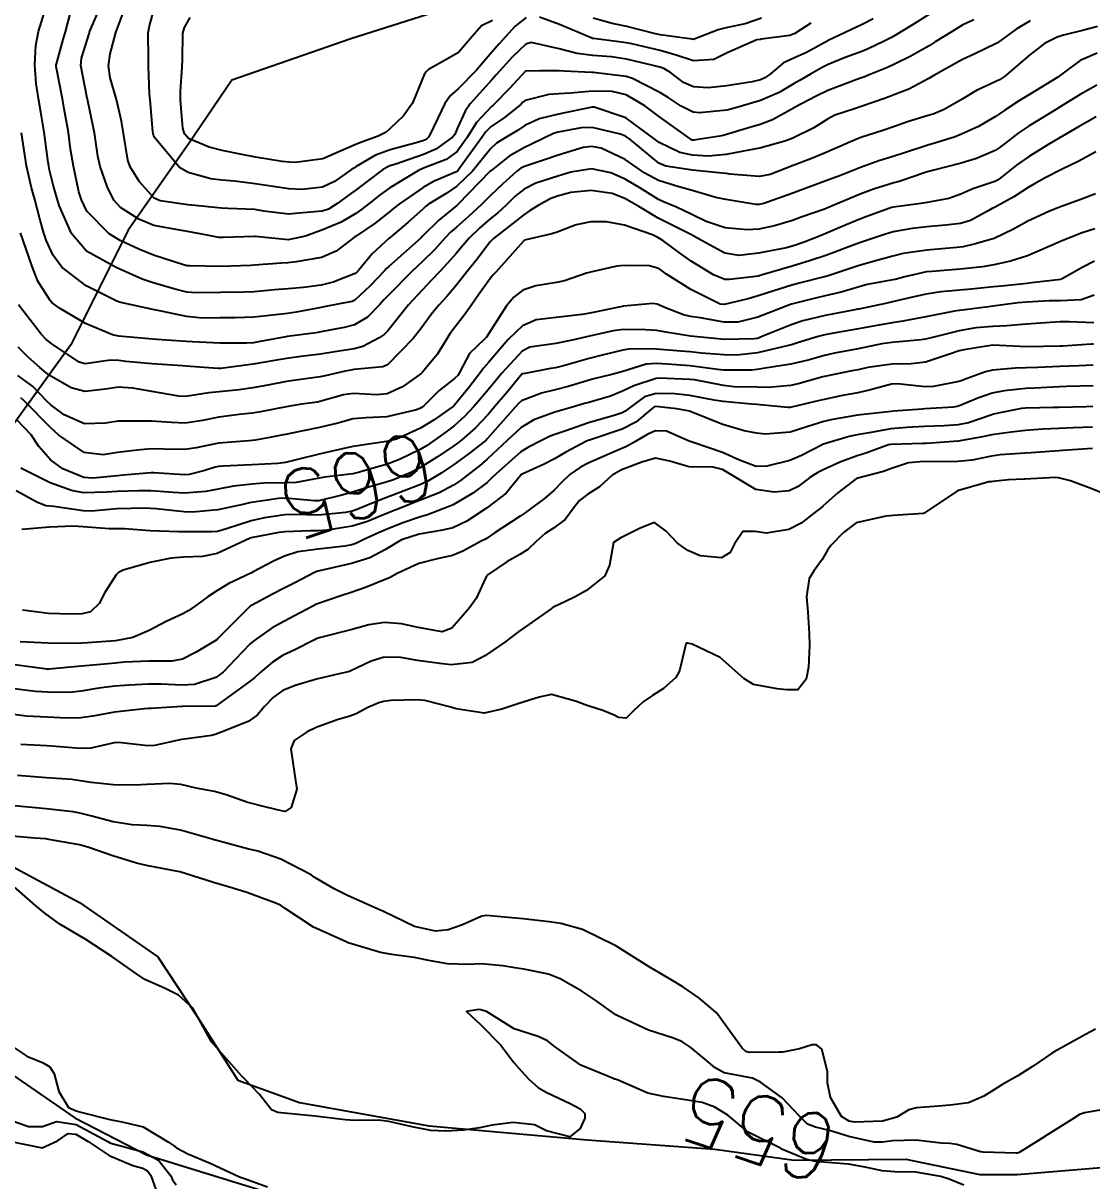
# Model space of a CAD drawing. Header units: metres. Extents: x 292545 to 299085, y 7450245 to 7463078.
# Drawn here: x 296296.6 to 296360.2, y 7461694 to 7461762.8 of the extents above; entities that cross this region are included whole.
import ezdxf
from ezdxf.enums import TextEntityAlignment as Align

# ---------------------------------------------------------------- set-up
doc = ezdxf.new("R2010")
doc.units = ezdxf.units.M
for name, color, linetype in [('Cotas', 45, 'Continuous'), ('Curvas de Nivel 1m', 11, 'Continuous'), ('Curvas de Nivel 5m', 15, 'Continuous'), ('Hidrografia', 140, 'Continuous'), ('Vias Primárias', 230, 'Continuous')]:
    doc.layers.add(name, color=color, linetype=linetype)
doc.styles.add('Style-STANDARD', font='STANDARD.shx')

msp = doc.modelspace()

# ---------------------------------------------------------------- linework, layer by layer
at = {"layer": 'Curvas de Nivel 1m', "flags": 128}
for points, elevation in [([(296350.528, 7461763.378), (296349.516, 7461762.732), (296348.509, 7461762.128), (296348.261, 7461761.988), (296347.788, 7461761.747), (296346.922, 7461761.332), (296346.497, 7461761.157), (296345.518, 7461760.799), (296344.489, 7461760.374), (296344.1, 7461760.181), (296343.439, 7461759.8), (296342.834, 7461759.452), (296342.477, 7461759.235), (296341.573, 7461758.718), (296340.467, 7461758.233), (296339.191, 7461757.849), (296338.626, 7461757.692), (296338.46, 7461757.661), (296336.834, 7461757.499), (296336.458, 7461757.547), (296335.758, 7461757.891), (296334.969, 7461758.403), (296334.471, 7461758.707), (296332.858, 7461759.548), (296332.48, 7461759.664), (296330.537, 7461759.895), (296330.482, 7461759.895), (296330.425, 7461759.894), (296328.791, 7461759.975), (296328.493, 7461759.99), (296327.316, 7461759.992), (296326.499, 7461759.983), (296326.483, 7461759.981), (296325.529, 7461758.953), (296324.628, 7461758.018), (296324.54, 7461757.941), (296324.461, 7461757.882), (296323.56, 7461756.92), (296323.016, 7461756.041), (296322.424, 7461755.206), (296321.758, 7461754.718), (296320.414, 7461754.204), (296320.109, 7461754.075), (296318.402, 7461753.027), (296317.861, 7461752.643), (296317.176, 7461752.112), (296316.736, 7461751.768), (296316.384, 7461751.514), (296315.518, 7461750.986), (296314.369, 7461750.516), (296314.085, 7461750.427), (296313.4, 7461750.154), (296312.361, 7461749.939), (296310.416, 7461750.136), (296310.362, 7461750.139), (296308.494, 7461750.076), (296308.362, 7461750.072), (296308.234, 7461750.084), (296307.537, 7461750.222), (296306.366, 7461750.443), (296306.135, 7461750.474), (296304.371, 7461750.799), (296303.474, 7461751.176), (296302.387, 7461751.866), (296301.981, 7461752.294), (296301.588, 7461753.111), (296301.172, 7461754.302), (296301.036, 7461754.918), (296300.834, 7461756.304), (296300.46, 7461758.123), (296300.417, 7461758.31), (296300.408, 7461758.366), (296300.022, 7461760.315), (296300.053, 7461760.751), (296300.511, 7461762.198), (296300.537, 7461762.285), (296300.547, 7461762.309), (296300.561, 7461762.357), (296301.396, 7461764.297)], 677), ([(296326.521, 7461763.174), (296325.862, 7461762.657), (296325.287, 7461762.012), (296324.916, 7461761.599), (296324.494, 7461761.126), (296323.56, 7461760.034), (296322.472, 7461758.932), (296322.005, 7461758.517), (296321.688, 7461758.058), (296321.287, 7461757.225), (296320.732, 7461756.067), (296320.579, 7461755.921), (296320.431, 7461755.854), (296320.108, 7461755.753), (296318.425, 7461755.296), (296317.557, 7461754.974), (296316.415, 7461754.304), (296316.303, 7461754.232), (296316.135, 7461754.123), (296315.12, 7461753.419), (296314.402, 7461753.071), (296313.178, 7461752.935), (296312.401, 7461752.987), (296311.471, 7461753.111), (296310.404, 7461753.281), (296309.171, 7461753.437), (296308.406, 7461753.497), (296307.763, 7461753.576), (296306.41, 7461753.946), (296305.895, 7461754.245), (296304.43, 7461756.011), (296304.349, 7461756.178), (296304.327, 7461756.261), (296304.313, 7461756.383), (296304.139, 7461758.263), (296304.099, 7461758.631), (296304.052, 7461760.264), (296304.056, 7461760.698), (296304.034, 7461762.265), (296304.108, 7461762.673), (296304.532, 7461764.174)], 679), ([(296353.169, 7461763.038), (296352.519, 7461762.735), (296351.868, 7461762.344), (296350.863, 7461761.715), (296350.501, 7461761.487), (296349.381, 7461760.845), (296348.49, 7461760.405), (296348.027, 7461760.205), (296346.937, 7461759.755), (296346.617, 7461759.623), (296346.481, 7461759.575), (296346.199, 7461759.484), (296344.473, 7461758.833), (296343.775, 7461758.492), (296342.491, 7461757.81), (296342.475, 7461757.798), (296341.186, 7461757.089), (296340.448, 7461756.808), (296339.704, 7461756.588), (296338.438, 7461756.201), (296338.161, 7461756.138), (296336.512, 7461755.879), (296336.442, 7461755.871), (296336.408, 7461755.88), (296334.453, 7461757.258), (296333.586, 7461757.919), (296332.469, 7461758.569), (296331.634, 7461758.776), (296330.471, 7461758.791), (296329.164, 7461758.663), (296328.469, 7461758.624), (296327.874, 7461758.581), (296326.465, 7461758.224), (296326.335, 7461758.131), (296326.202, 7461758.003), (296325.243, 7461757.22), (296324.443, 7461756.678), (296324.108, 7461756.355), (296323.879, 7461756.028), (296322.584, 7461754.217), (296322.457, 7461754.049), (296322.413, 7461754.015), (296321.046, 7461753.424), (296320.403, 7461753.066), (296318.983, 7461752.091), (296318.65, 7461751.835), (296318.386, 7461751.607), (296317.542, 7461750.942), (296316.363, 7461750.135), (296316.338, 7461750.12), (296315.21, 7461749.276), (296314.351, 7461748.899), (296312.828, 7461748.643), (296312.347, 7461748.584), (296311.971, 7461748.549), (296310.345, 7461748.436), (296310.118, 7461748.42), (296308.344, 7461748.358), (296306.496, 7461748.389), (296306.345, 7461748.405), (296306.131, 7461748.456), (296304.351, 7461749.037), (296303.472, 7461749.392), (296302.359, 7461749.906), (296301.7, 7461750.297), (296300.383, 7461751.644), (296300.057, 7461752.313), (296299.911, 7461752.802), (296299.576, 7461754.318), (296299.412, 7461755.336), (296299.278, 7461756.322), (296299.039, 7461757.739), (296298.926, 7461758.325), (296298.557, 7461760.254), (296298.556, 7461760.329), (296298.973, 7461761.858), (296299.101, 7461762.324), (296299.405, 7461763.44)], 676), ([(296347.178, 7461763.099), (296346.518, 7461762.752), (296345.848, 7461762.435), (296344.503, 7461761.805), (296344.477, 7461761.79), (296343.209, 7461761.089), (296342.493, 7461760.774), (296341.831, 7461760.475), (296341.058, 7461759.824), (296340.732, 7461759.576), (296340.479, 7461759.467), (296339.978, 7461759.337), (296338.475, 7461759.106), (296337.351, 7461758.994), (296336.475, 7461759.048), (296335.895, 7461759.307), (296335.122, 7461759.9), (296334.725, 7461760.146), (296334.486, 7461760.226), (296334.082, 7461760.319), (296332.491, 7461760.695), (296331.602, 7461760.829), (296330.492, 7461760.906), (296329.562, 7461761.033), (296328.496, 7461761.309), (296326.815, 7461761.681), (296326.499, 7461761.584), (296325.697, 7461760.802), (296324.976, 7461760.015), (296324.736, 7461759.762), (296324.477, 7461759.472), (296323.201, 7461758.039), (296322.901, 7461757.599), (296322.441, 7461756.599), (296322.27, 7461756.217), (296322.132, 7461756.053), (296321.145, 7461755.343), (296320.422, 7461755.02), (296318.77, 7461754.448), (296318.415, 7461754.341), (296318.243, 7461754.273), (296317.975, 7461754.104), (296317.09, 7461753.429), (296316.401, 7461752.923), (296315.934, 7461752.588), (296315.314, 7461752.131), (296314.761, 7461751.762), (296314.386, 7461751.649), (296313.022, 7461751.522), (296312.383, 7461751.478), (296310.916, 7461751.654), (296310.386, 7461751.739), (296308.779, 7461751.814), (296308.387, 7461751.83), (296306.629, 7461751.997), (296306.39, 7461752.028), (296304.748, 7461752.256), (296304.394, 7461752.413), (296303.522, 7461753.391), (296302.955, 7461754.282), (296302.819, 7461754.686), (296302.567, 7461756.279), (296302.444, 7461757.004), (296302.144, 7461758.285), (296301.769, 7461759.583), (296301.669, 7461760.292), (296301.77, 7461761.015), (296302.113, 7461762.286), (296302.524, 7461763.382)], 678), ([(296343.475, 7461762.844), (296342.509, 7461762.22), (296342.216, 7461762.104), (296340.504, 7461761.873), (296340.465, 7461761.869), (296340.257, 7461761.834), (296338.495, 7461761.07), (296337.695, 7461760.664), (296336.49, 7461760.601), (296335.516, 7461760.918), (296334.496, 7461761.215), (296332.819, 7461761.608), (296332.5, 7461761.673), (296330.535, 7461761.917), (296330.503, 7461761.92), (296330.476, 7461761.924), (296330.402, 7461761.952), (296328.515, 7461762.756), (296327.315, 7461763.198)], 679), ([(296360.519, 7461762.644), (296359.712, 7461762.411), (296358.51, 7461762.111), (296358.13, 7461762.002), (296357.376, 7461761.631), (296356.496, 7461760.943), (296354.996, 7461759.665), (296354.693, 7461759.456), (296354.48, 7461759.354), (296353.327, 7461758.829), (296352.469, 7461758.321), (296351.41, 7461757.706), (296350.746, 7461757.428), (296350.457, 7461757.336), (296349.214, 7461756.97), (296348.447, 7461756.694), (296347.749, 7461756.441), (296346.437, 7461756.034), (296346.238, 7461755.961), (296345.833, 7461755.769), (296344.427, 7461755.152), (296343.459, 7461754.763), (296342.418, 7461754.362), (296341.043, 7461753.831), (296340.411, 7461753.713), (296338.646, 7461753.858), (296338.437, 7461753.884), (296338.413, 7461753.883), (296338.392, 7461753.881), (296336.415, 7461754.09), (296334.832, 7461754.319), (296334.419, 7461754.5), (296332.701, 7461755.927), (296332.436, 7461756.116), (296332.134, 7461756.236), (296330.443, 7461756.621), (296329.796, 7461756.606), (296328.438, 7461756.342), (296328.159, 7461756.261), (296327.58, 7461755.989), (296326.808, 7461755.618), (296326.427, 7461755.446), (296325.51, 7461754.921), (296324.413, 7461754.054), (296324.379, 7461754.021), (296323.731, 7461753.355), (296322.457, 7461752.049), (296322.427, 7461752.015), (296322.392, 7461751.991), (296321.321, 7461751.118), (296320.364, 7461750.154), (296320.321, 7461750.113), (296320.275, 7461750.071), (296318.346, 7461748.359), (296318.214, 7461748.231), (296318.094, 7461748.102), (296317.24, 7461747.205), (296316.325, 7461746.36), (296316.167, 7461746.279), (296315.407, 7461746.129), (296314.503, 7461745.955), (296314.32, 7461745.922), (296312.843, 7461745.634), (296312.314, 7461745.561), (296311.078, 7461745.416), (296310.31, 7461745.338), (296309.207, 7461745.303), (296308.309, 7461745.296), (296307.255, 7461745.284), (296306.31, 7461745.377), (296304.897, 7461745.671), (296304.316, 7461745.795), (296302.395, 7461746.216), (296302.322, 7461746.235), (296302.164, 7461746.292), (296300.332, 7461747.2), (296298.893, 7461748.324), (296298.35, 7461749.06), (296297.951, 7461749.929), (296297.814, 7461750.338), (296297.6, 7461751.116), (296297.277, 7461752.347), (296297.091, 7461753.04), (296296.794, 7461754.354), (296296.489, 7461756.312)], 674), ([(296360.497, 7461761.047), (296359.488, 7461760.615), (296358.485, 7461759.863), (296358.16, 7461759.625), (296356.472, 7461758.594), (296355.883, 7461758.241), (296355.016, 7461757.664), (296354.692, 7461757.435), (296354.457, 7461757.275), (296353.441, 7461756.687), (296352.441, 7461756.221), (296352.059, 7461756.075), (296350.898, 7461755.713), (296350.431, 7461755.566), (296349.043, 7461755.118), (296348.425, 7461754.93), (296347.521, 7461754.65), (296346.418, 7461754.246), (296345.226, 7461753.778), (296344.408, 7461753.47), (296343.192, 7461753.011), (296342.397, 7461752.719), (296340.665, 7461752.113), (296340.386, 7461752.043), (296340.185, 7461752.043), (296338.398, 7461752.333), (296337.809, 7461752.456), (296336.403, 7461752.873), (296335.616, 7461753.102), (296334.409, 7461753.47), (296333.592, 7461753.918), (296332.421, 7461754.715), (296330.982, 7461755.39), (296330.428, 7461755.497), (296329.907, 7461755.437), (296328.423, 7461754.983), (296327.681, 7461754.726), (296326.416, 7461754.315), (296326.206, 7461754.211), (296325.943, 7461754.005), (296325.138, 7461753.28), (296324.398, 7461752.574), (296323.843, 7461752.028), (296323.092, 7461751.333), (296322.373, 7461750.7), (296322.025, 7461750.397), (296321.7, 7461750.057), (296321.069, 7461749.35), (296320.349, 7461748.652), (296319.745, 7461748.079), (296318.328, 7461746.642), (296318.059, 7461746.37), (296317.817, 7461746.105), (296317.074, 7461745.35), (296316.305, 7461744.895), (296315.703, 7461744.725), (296314.298, 7461744.46), (296314.026, 7461744.415), (296312.293, 7461744.183), (296312.228, 7461744.171), (296310.601, 7461743.875), (296310.289, 7461743.823), (296309.879, 7461743.786), (296308.289, 7461743.791), (296306.65, 7461743.876), (296306.29, 7461743.902), (296304.541, 7461744.007), (296304.291, 7461744.028), (296304.071, 7461744.043), (296302.292, 7461744.215), (296301.899, 7461744.294), (296300.303, 7461744.959), (296298.756, 7461745.886), (296298.321, 7461746.201), (296298.197, 7461746.332), (296297.469, 7461747.478), (296297.119, 7461748.348), (296296.925, 7461748.928), (296296.439, 7461750.359)], 673), ([(296360.476, 7461759.147), (296359.492, 7461758.585), (296358.458, 7461757.954), (296357.922, 7461757.628), (296356.449, 7461756.725), (296355.812, 7461756.287), (296354.999, 7461755.664), (296354.682, 7461755.416), (296354.429, 7461755.256), (296353.328, 7461754.777), (296352.421, 7461754.5), (296350.792, 7461754.089), (296350.416, 7461753.986), (296350.213, 7461753.924), (296349.652, 7461753.728), (296348.723, 7461753.422), (296348.407, 7461753.327), (296347.199, 7461752.954), (296346.396, 7461752.652), (296344.415, 7461751.821), (296344.383, 7461751.806), (296344.342, 7461751.79), (296342.9, 7461751.282), (296342.376, 7461751.103), (296341.313, 7461750.767), (296340.37, 7461750.58), (296339.674, 7461750.547), (296338.375, 7461750.65), (296337.227, 7461751.025), (296336.386, 7461751.447), (296335.466, 7461751.894), (296334.697, 7461752.207), (296334.397, 7461752.351), (296333.295, 7461753.03), (296332.409, 7461753.558), (296331.571, 7461753.938), (296330.415, 7461754.17), (296329.183, 7461753.968), (296328.41, 7461753.727), (296327.091, 7461753.308), (296326.403, 7461752.961), (296325.871, 7461752.533), (296325.326, 7461752.011), (296324.842, 7461751.559), (296324.38, 7461751.183), (296323.759, 7461750.649), (296323.141, 7461750.042), (296322.781, 7461749.624), (296322.354, 7461749.121), (296321.844, 7461748.558), (296321.377, 7461748.06), (296320.879, 7461747.521), (296320.326, 7461746.949), (296319.527, 7461746.082), (296318.299, 7461744.536), (296318.082, 7461744.316), (296317.785, 7461744.105), (296316.809, 7461743.593), (296316.286, 7461743.461), (296315.13, 7461743.286), (296314.283, 7461743.147), (296313.121, 7461742.997), (296312.28, 7461742.89), (296311.667, 7461742.788), (296310.277, 7461742.553), (296308.352, 7461742.297), (296308.274, 7461742.294), (296308.197, 7461742.297), (296306.275, 7461742.429), (296306.074, 7461742.443), (296304.276, 7461742.572), (296302.705, 7461742.712), (296302.278, 7461742.769), (296301.786, 7461742.787), (296300.276, 7461742.574), (296299.932, 7461742.658), (296298.287, 7461743.746), (296297.963, 7461744.008), (296297.653, 7461744.34), (296296.319, 7461746.079)], 672), ([(296360.45, 7461757.265), (296359.394, 7461756.66), (296358.438, 7461756.104), (296357.626, 7461755.632), (296356.425, 7461754.888), (296355.7, 7461754.378), (296354.81, 7461753.666), (296354.584, 7461753.495), (296354.409, 7461753.416), (296353.112, 7461752.974), (296352.397, 7461752.652), (296351.688, 7461752.406), (296350.39, 7461752.164), (296350.011, 7461752.102), (296348.385, 7461751.887), (296348.266, 7461751.859), (296347.94, 7461751.744), (296346.793, 7461751.341), (296346.377, 7461751.182), (296345.327, 7461750.73), (296344.368, 7461750.324), (296343.99, 7461750.17), (296343.067, 7461749.803), (296342.549, 7461749.62), (296342.36, 7461749.564), (296342.016, 7461749.472), (296340.356, 7461749.147), (296339.187, 7461749.02), (296338.356, 7461749.148), (296336.993, 7461749.874), (296336.368, 7461750.24), (296335.694, 7461750.57), (296334.383, 7461751.233), (296333.229, 7461751.922), (296332.398, 7461752.402), (296331.633, 7461752.705), (296330.402, 7461752.877), (296329.19, 7461752.758), (296328.399, 7461752.549), (296327.984, 7461752.397), (296327.229, 7461751.992), (296326.721, 7461751.664), (296326.384, 7461751.437), (296325.579, 7461750.804), (296324.575, 7461750.027), (296324.361, 7461749.812), (296323.601, 7461748.787), (296323.002, 7461748.043), (296322.709, 7461747.674), (296322.33, 7461747.202), (296321.795, 7461746.581), (296321.324, 7461746.06), (296320.872, 7461745.499), (296320.299, 7461744.701), (296319.793, 7461744.078), (296318.277, 7461742.514), (296317.996, 7461742.382), (296316.274, 7461742.229), (296316.18, 7461742.215), (296315.744, 7461742.125), (296314.554, 7461741.852), (296314.268, 7461741.795), (296312.826, 7461741.601), (296312.263, 7461741.51), (296311.146, 7461741.295), (296310.257, 7461741.132), (296309.442, 7461741.016), (296308.253, 7461740.896), (296307.641, 7461740.837), (296306.249, 7461740.628), (296305.861, 7461740.632), (296304.253, 7461740.925), (296303.111, 7461741.126), (296302.262, 7461741.172), (296301.491, 7461741.067), (296300.259, 7461740.923), (296299.445, 7461741.134), (296298.268, 7461741.802), (296297.964, 7461742.028), (296297.587, 7461742.34), (296296.889, 7461742.961), (296296.285, 7461743.556)], 671), ([(296360.399, 7461752.672), (296359.627, 7461752.375), (296358.387, 7461751.925), (296358.169, 7461751.84), (296357.634, 7461751.631), (296356.377, 7461751.047), (296355.477, 7461750.554), (296354.367, 7461750.03), (296354.101, 7461749.937), (296353.18, 7461749.682), (296352.522, 7461749.527), (296352.361, 7461749.505), (296352.156, 7461749.488), (296350.359, 7461749.328), (296348.966, 7461749.125), (296348.355, 7461748.971), (296347.394, 7461748.708), (296346.35, 7461748.419), (296344.446, 7461747.788), (296344.368, 7461747.764), (296344.342, 7461747.754), (296342.777, 7461747.365), (296342.334, 7461747.248), (296341.256, 7461746.899), (296340.324, 7461746.602), (296339.732, 7461746.436), (296338.316, 7461746.091), (296338.06, 7461746.119), (296336.329, 7461746.984), (296334.88, 7461747.902), (296334.568, 7461748.129), (296334.346, 7461748.266), (296333.864, 7461748.399), (296332.348, 7461748.414), (296331.912, 7461748.369), (296330.344, 7461748.028), (296330.113, 7461747.953), (296328.807, 7461747.501), (296328.334, 7461747.399), (296327.108, 7461747.215), (296326.327, 7461746.948), (296325.79, 7461746.539), (296325.354, 7461746.014), (296324.296, 7461744.361), (296324.168, 7461744.157), (296324.042, 7461744.033), (296323.153, 7461743.173), (296322.558, 7461742.047), (296322.45, 7461741.868), (296322.268, 7461741.693), (296321.34, 7461740.976), (296320.432, 7461740.068), (296320.329, 7461739.982), (296320.241, 7461739.927), (296319.997, 7461739.83), (296318.236, 7461739.41), (296316.987, 7461739.361), (296316.235, 7461739.293), (296315.319, 7461739.042), (296314.229, 7461738.772), (296312.472, 7461738.413), (296312.225, 7461738.363), (296312.06, 7461738.336), (296311.272, 7461738.18), (296310.392, 7461738.018), (296310.221, 7461738.001), (296310.021, 7461737.993), (296308.219, 7461737.845), (296306.877, 7461737.572), (296306.215, 7461737.462), (296304.984, 7461737.483), (296304.215, 7461737.502), (296303.373, 7461737.431), (296302.213, 7461737.285), (296301.351, 7461737.159), (296300.213, 7461737.297), (296298.707, 7461738.325), (296298.229, 7461738.767), (296296.653, 7461740.354), (296296.448, 7461740.551)], 669), ([(296360.373, 7461750.602), (296359.616, 7461750.362), (296358.365, 7461749.87), (296357.83, 7461749.628), (296356.356, 7461748.998), (296355.345, 7461748.668), (296354.351, 7461748.453), (296353.686, 7461748.34), (296352.348, 7461748.189), (296350.695, 7461748.064), (296350.346, 7461748.032), (296350.082, 7461747.987), (296349.062, 7461747.733), (296348.487, 7461747.592), (296348.34, 7461747.559), (296346.815, 7461747.276), (296346.334, 7461747.149), (296345.273, 7461746.831), (296344.325, 7461746.607), (296343.659, 7461746.461), (296342.317, 7461746.114), (296342.089, 7461746.041), (296341.538, 7461745.822), (296340.308, 7461745.346), (296339.115, 7461745.042), (296338.305, 7461745.043), (296336.887, 7461745.295), (296336.308, 7461745.389), (296335.897, 7461745.475), (296334.82, 7461745.902), (296334.316, 7461746.122), (296334.071, 7461746.158), (296332.314, 7461745.998), (296332.258, 7461745.986), (296332.045, 7461745.933), (296330.612, 7461745.645), (296330.309, 7461745.58), (296329.848, 7461745.496), (296328.306, 7461745.322), (296327.119, 7461745.178), (296326.301, 7461744.835), (296325.45, 7461744.013), (296324.279, 7461742.651), (296323.994, 7461742.314), (296323.783, 7461742.035), (296323.132, 7461741.169), (296322.243, 7461740.088), (296322.225, 7461740.068), (296322.201, 7461740.05), (296321.053, 7461739.243), (296320.23, 7461738.733), (296318.803, 7461738.091), (296318.221, 7461737.938), (296316.623, 7461737.711), (296316.218, 7461737.638), (296314.989, 7461737.359), (296314.213, 7461737.194), (296312.918, 7461736.867), (296312.208, 7461736.694), (296311.752, 7461736.63), (296310.206, 7461736.548), (296308.469, 7461736.479), (296308.205, 7461736.457), (296308.012, 7461736.415), (296307.403, 7461736.228), (296306.46, 7461735.977), (296306.199, 7461735.961), (296304.374, 7461736.085), (296304.2, 7461736.084), (296302.542, 7461735.941), (296302.197, 7461735.908), (296300.741, 7461735.759), (296300.195, 7461735.804), (296298.947, 7461736.323), (296298.208, 7461736.848), (296297.522, 7461737.647), (296297.067, 7461738.347), (296296.236, 7461739.205)], 668), ([(296360.354, 7461748.675), (296359.65, 7461748.307), (296358.422, 7461747.619), (296358.364, 7461747.599), (296358.342, 7461747.591), (296356.606, 7461747.379), (296356.338, 7461747.353), (296354.808, 7461747.193), (296354.335, 7461747.143), (296353.002, 7461747.014), (296352.332, 7461746.949), (296351.197, 7461746.84), (296350.328, 7461746.705), (296349.525, 7461746.528), (296348.321, 7461746.248), (296347.904, 7461746.16), (296346.314, 7461745.824), (296346.261, 7461745.813), (296345.993, 7461745.765), (296344.309, 7461745.446), (296342.99, 7461745.119), (296342.304, 7461744.89), (296340.708, 7461744.245), (296340.295, 7461744.082), (296340.094, 7461744.043), (296338.294, 7461744.017), (296338.128, 7461744.028), (296336.296, 7461744.218), (296334.841, 7461744.445), (296334.299, 7461744.54), (296333.62, 7461744.597), (296332.3, 7461744.602), (296331.704, 7461744.531), (296330.296, 7461744.211), (296329.27, 7461743.965), (296328.291, 7461743.772), (296326.733, 7461743.551), (296326.286, 7461743.318), (296325.082, 7461742.018), (296324.715, 7461741.575), (296324.258, 7461741.024), (296323.804, 7461740.48), (296323.436, 7461740.038), (296322.858, 7461739.423), (296322.231, 7461738.885), (296321.756, 7461738.526), (296321.119, 7461738.061), (296320.593, 7461737.692), (296320.217, 7461737.469), (296318.994, 7461736.872), (296318.208, 7461736.58), (296317.833, 7461736.478), (296316.6, 7461736.116), (296316.284, 7461736.036), (296316.201, 7461736.018), (296314.519, 7461735.816), (296314.197, 7461735.757), (296312.844, 7461735.513), (296312.193, 7461735.49), (296310.906, 7461735.469), (296310.191, 7461735.414), (296309.1, 7461735.296), (296308.186, 7461735.106), (296307.451, 7461734.96), (296306.182, 7461734.878), (296305.518, 7461734.911), (296304.184, 7461735.007), (296303.445, 7461735.01), (296302.183, 7461734.975), (296301.551, 7461734.927), (296300.182, 7461734.898), (296299.468, 7461735.033), (296298.19, 7461735.492), (296296.453, 7461736.356)], 667), ([(296360.329, 7461746.643), (296359.553, 7461746.379), (296358.323, 7461746.321), (296357.646, 7461746.307), (296356.322, 7461746.24), (296355.782, 7461746.194), (296354.318, 7461745.999), (296354.029, 7461745.961), (296352.314, 7461745.742), (296352.27, 7461745.734), (296352.022, 7461745.694), (296350.309, 7461745.365), (296348.943, 7461745.097), (296348.305, 7461744.997), (296347.401, 7461744.851), (296346.302, 7461744.651), (296344.934, 7461744.416), (296344.298, 7461744.295), (296343.897, 7461744.194), (296342.671, 7461743.806), (296342.384, 7461743.717), (296342.292, 7461743.694), (296342.137, 7461743.658), (296340.287, 7461743.21), (296339.052, 7461743.086), (296338.285, 7461743.098), (296336.96, 7461743.2), (296336.287, 7461743.271), (296335.724, 7461743.325), (296334.288, 7461743.431), (296332.759, 7461743.454), (296332.287, 7461743.387), (296331.125, 7461743.101), (296330.282, 7461742.884), (296328.751, 7461742.447), (296328.276, 7461742.332), (296327.981, 7461742.278), (296326.473, 7461741.998), (296326.309, 7461741.963), (296326.272, 7461741.944), (296325.386, 7461740.883), (296324.666, 7461740.024), (296324.238, 7461739.531), (296323.503, 7461738.765), (296322.701, 7461738.045), (296322.433, 7461737.835), (296322.219, 7461737.677), (296321.248, 7461737.025), (296320.206, 7461736.382), (296319.615, 7461736.079), (296318.631, 7461735.659), (296318.194, 7461735.518), (296317.09, 7461735.211), (296316.185, 7461734.928), (296315.55, 7461734.759), (296314.177, 7461734.418), (296313.925, 7461734.404), (296312.179, 7461734.565), (296311.792, 7461734.561), (296310.175, 7461734.318), (296310.069, 7461734.297), (296309.666, 7461734.198), (296308.17, 7461733.883), (296306.67, 7461733.733), (296306.168, 7461733.752), (296304.497, 7461733.929), (296304.17, 7461733.956), (296303.875, 7461733.97), (296302.169, 7461733.934), (296300.665, 7461733.808), (296300.168, 7461733.825), (296298.413, 7461734.086), (296298.171, 7461734.092), (296297.945, 7461734.108), (296297.403, 7461734.342), (296296.183, 7461735.002)], 666), ([(296360.294, 7461743.735), (296360.166, 7461743.729), (296358.451, 7461743.618), (296358.303, 7461743.609), (296356.292, 7461743.584), (296354.293, 7461743.67), (296352.575, 7461743.402), (296352.289, 7461743.331), (296351.723, 7461743.135), (296350.282, 7461742.656), (296349.446, 7461742.564), (296348.281, 7461742.554), (296346.855, 7461742.337), (296346.277, 7461742.211), (296345.91, 7461742.14), (296344.273, 7461741.815), (296344.252, 7461741.811), (296344.186, 7461741.791), (296342.703, 7461741.369), (296342.265, 7461741.277), (296340.929, 7461741.164), (296340.263, 7461741.169), (296338.911, 7461741.205), (296338.264, 7461741.273), (296336.538, 7461741.609), (296336.269, 7461741.64), (296334.46, 7461741.717), (296334.27, 7461741.7), (296332.927, 7461741.26), (296332.258, 7461740.934), (296331.546, 7461740.645), (296330.248, 7461740.266), (296330.003, 7461740.197), (296329.206, 7461739.966), (296328.24, 7461739.682), (296326.985, 7461739.243), (296326.231, 7461738.784), (296325.399, 7461738.012), (296324.212, 7461736.888), (296323.74, 7461736.503), (296323.145, 7461736.041), (296322.61, 7461735.632), (296322.192, 7461735.351), (296321.347, 7461734.897), (296320.178, 7461734.432), (296319.917, 7461734.334), (296319.292, 7461734.083), (296318.168, 7461733.633), (296317.082, 7461733.192), (296316.161, 7461732.902), (296314.681, 7461732.665), (296314.158, 7461732.63), (296313.691, 7461732.621), (296312.157, 7461732.579), (296311.796, 7461732.534), (296310.153, 7461732.206), (296310.108, 7461732.191), (296308.144, 7461731.282), (296307.27, 7461731.101), (296306.141, 7461731.066), (296305.388, 7461731), (296304.138, 7461730.739), (296302.538, 7461730.284), (296302.264, 7461730.155), (296302.129, 7461730.007), (296301.452, 7461728.957), (296301.12, 7461728.3), (296300.603, 7461727.8), (296300.097, 7461727.685), (296299.452, 7461727.676), (296298.097, 7461727.72), (296296.549, 7461727.905)], 664), ([(296360.276, 7461742.491), (296359.436, 7461742.448), (296358.281, 7461742.402), (296356.981, 7461742.341), (296356.28, 7461742.329), (296355.621, 7461742.316), (296354.278, 7461742.189), (296353.86, 7461742.091), (296352.765, 7461741.685), (296352.406, 7461741.554), (296352.27, 7461741.514), (296350.762, 7461741.216), (296350.265, 7461741.203), (296348.622, 7461741.382), (296348.267, 7461741.359), (296347.011, 7461741.009), (296346.259, 7461740.848), (296345.356, 7461740.68), (296344.253, 7461740.445), (296343.723, 7461740.323), (296342.245, 7461739.973), (296342.095, 7461739.963), (296340.247, 7461740.137), (296339.929, 7461740.162), (296338.25, 7461740.314), (296337.709, 7461740.407), (296336.255, 7461740.681), (296335.367, 7461740.783), (296334.256, 7461740.8), (296333.565, 7461740.605), (296332.651, 7461739.926), (296332.426, 7461739.744), (296332.24, 7461739.647), (296331.821, 7461739.518), (296330.234, 7461739.053), (296328.817, 7461738.56), (296328.227, 7461738.36), (296327.95, 7461738.258), (296327.394, 7461737.988), (296326.619, 7461737.596), (296326.216, 7461737.332), (296324.741, 7461736.022), (296324.469, 7461735.756), (296324.195, 7461735.506), (296323.353, 7461734.871), (296322.175, 7461734.177), (296322.09, 7461734.135), (296321.892, 7461734.053), (296320.655, 7461733.578), (296320.167, 7461733.436), (296319.189, 7461733.11), (296318.159, 7461732.696), (296317.742, 7461732.519), (296316.863, 7461732.113), (296316.396, 7461731.872), (296316.15, 7461731.791), (296315.734, 7461731.711), (296314.147, 7461731.541), (296312.935, 7461731.372), (296312.143, 7461731.131), (296311.485, 7461730.831), (296310.274, 7461730.189), (296310.184, 7461730.138), (296310.132, 7461730.117), (296308.832, 7461729.5), (296308.115, 7461729.053), (296307.606, 7461728.729), (296306.932, 7461728.232), (296306.448, 7461727.888), (296306.097, 7461727.698), (296305.1, 7461727.243), (296304.087, 7461726.707), (296303.114, 7461726.275), (296302.081, 7461726.077), (296300.414, 7461725.972), (296300.079, 7461725.949), (296299.692, 7461725.929), (296298.079, 7461725.944), (296296.408, 7461726.028)], 663), ([(296360.26, 7461741.261), (296358.672, 7461741.211), (296358.267, 7461741.197), (296356.783, 7461741.125), (296356.265, 7461741.096), (296354.97, 7461740.956), (296354.26, 7461740.816), (296353.402, 7461740.532), (296352.248, 7461740.046), (296351.963, 7461739.978), (296350.245, 7461739.879), (296350.097, 7461739.87), (296348.382, 7461739.739), (296348.252, 7461739.731), (296346.24, 7461739.502), (296344.764, 7461739.258), (296344.236, 7461739.137), (296343.226, 7461738.807), (296342.23, 7461738.501), (296340.773, 7461738.376), (296340.229, 7461738.434), (296339.492, 7461738.585), (296338.234, 7461738.957), (296336.476, 7461739.642), (296336.242, 7461739.741), (296336.136, 7461739.776), (296335.484, 7461739.891), (296334.245, 7461740.028), (296334.149, 7461740.007), (296334.028, 7461739.912), (296333.059, 7461739.098), (296332.23, 7461738.669), (296330.298, 7461738.033), (296330.223, 7461738.009), (296330.107, 7461737.961), (296328.879, 7461737.31), (296328.212, 7461736.916), (296327.605, 7461736.59), (296326.284, 7461735.999), (296326.231, 7461735.971), (296326.202, 7461735.935), (296325.335, 7461734.864), (296324.251, 7461734.029), (296324.172, 7461733.973), (296323.001, 7461733.205), (296322.161, 7461732.809), (296321.554, 7461732.661), (296320.157, 7461732.438), (296319.099, 7461732.086), (296318.147, 7461731.517), (296317.23, 7461731.021), (296316.139, 7461730.683), (296314.231, 7461730.246), (296314.134, 7461730.228), (296314.068, 7461730.216), (296313.923, 7461730.152), (296312.748, 7461729.539), (296312.119, 7461729.21), (296311.438, 7461728.852), (296310.182, 7461728.189), (296310.128, 7461728.164), (296310.102, 7461728.137), (296308.171, 7461726.219), (296308.128, 7461726.173), (296308.082, 7461726.131), (296306.895, 7461725.408), (296306.071, 7461725.001), (296305.437, 7461724.878), (296304.069, 7461724.878), (296302.607, 7461724.821), (296302.068, 7461724.759), (296301.645, 7461724.716), (296300.066, 7461724.569), (296298.114, 7461724.39), (296298.063, 7461724.388), (296298.011, 7461724.393), (296296.066, 7461724.655)], 662), ([(296360.247, 7461740.027), (296359.843, 7461740.01), (296358.248, 7461739.972), (296357.908, 7461739.965), (296356.247, 7461739.934), (296355.995, 7461739.905), (296354.819, 7461739.664), (296354.346, 7461739.565), (296354.242, 7461739.537), (296352.856, 7461739.064), (296352.235, 7461738.934), (296351.406, 7461738.874), (296350.234, 7461738.829), (296349.181, 7461738.783), (296348.232, 7461738.693), (296346.93, 7461738.46), (296346.229, 7461738.347), (296345.753, 7461738.249), (296344.223, 7461737.79), (296342.904, 7461737.111), (296342.208, 7461736.81), (296340.846, 7461736.468), (296340.209, 7461736.464), (296339.229, 7461736.834), (296338.217, 7461737.287), (296336.454, 7461737.878), (296336.224, 7461737.96), (296334.884, 7461738.554), (296334.23, 7461738.581), (296333.769, 7461738.373), (296332.995, 7461737.922), (296332.497, 7461737.651), (296332.219, 7461737.52), (296331.486, 7461737.212), (296330.21, 7461736.651), (296329.757, 7461736.414), (296329.127, 7461735.971), (296328.649, 7461735.523), (296328.189, 7461735.057), (296327.609, 7461734.558), (296326.869, 7461733.993), (296326.468, 7461733.699), (296326.168, 7461733.494), (296324.619, 7461732.484), (296324.154, 7461732.17), (296324.065, 7461732.12), (296323.881, 7461732.033), (296322.764, 7461731.424), (296322.144, 7461731.161), (296321.237, 7461730.964), (296320.139, 7461730.679), (296318.853, 7461730.089), (296318.387, 7461729.839), (296318.127, 7461729.727), (296316.969, 7461729.263), (296316.116, 7461728.965), (296315.488, 7461728.754), (296314.105, 7461728.294), (296314.002, 7461728.253), (296313.82, 7461728.153), (296312.707, 7461727.553), (296312.094, 7461727.238), (296311.415, 7461726.852), (296310.45, 7461726.186), (296310.241, 7461726.028), (296310.078, 7461725.888), (296309.25, 7461725.017), (296308.487, 7461724.213), (296308.05, 7461723.903), (296306.795, 7461723.489), (296306.051, 7461723.443), (296304.805, 7461723.499), (296304.051, 7461723.498), (296302.89, 7461723.437), (296302.049, 7461723.377), (296301.089, 7461723.258), (296300.044, 7461723.082), (296299.349, 7461723.015), (296298.043, 7461723.028), (296297.316, 7461723.075), (296296.046, 7461723.23)], 661), ([(296360.222, 7461737.522), (296358.434, 7461737.403), (296358.219, 7461737.391), (296356.587, 7461737.275), (296356.217, 7461737.247), (296354.733, 7461737.147), (296354.214, 7461737.068), (296353.059, 7461736.833), (296352.209, 7461736.75), (296351.17, 7461736.744), (296350.209, 7461736.761), (296349.271, 7461736.666), (296348.201, 7461736.308), (296347.784, 7461736.162), (296346.258, 7461735.769), (296346.193, 7461735.741), (296345.074, 7461734.891), (296344.176, 7461734.091), (296344.014, 7461733.952), (296343.811, 7461733.794), (296342.887, 7461733.081), (296342.162, 7461732.711), (296340.827, 7461732.498), (296340.16, 7461732.587), (296339.413, 7461732.595), (296338.929, 7461731.852), (296338.667, 7461731.333), (296338.14, 7461731.016), (296336.874, 7461731.141), (296336.147, 7461731.457), (296335.528, 7461731.889), (296334.866, 7461732.606), (296334.165, 7461733.118), (296333.299, 7461732.782), (296332.156, 7461732.212), (296331.727, 7461731.936), (296331.478, 7461730.594), (296331.203, 7461729.944), (296330.114, 7461729.07), (296329.398, 7461728.679), (296328.104, 7461728.077), (296328.06, 7461728.024), (296328.017, 7461727.981), (296326.89, 7461727.197), (296326.089, 7461726.647), (296325.248, 7461726.013), (296324.57, 7461725.528), (296324.07, 7461725.182), (296323.301, 7461724.801), (296322.062, 7461724.665), (296321.392, 7461724.728), (296320.066, 7461724.923), (296319.068, 7461725.085), (296318.068, 7461725.108), (296317.297, 7461724.875), (296316.055, 7461724.283), (296315.938, 7461724.239), (296315.387, 7461724.13), (296314.05, 7461723.809), (296312.775, 7461723.433), (296312.043, 7461723.129), (296311.479, 7461722.735), (296310.948, 7461722.181), (296310.529, 7461721.683), (296310.024, 7461721.298), (296308.499, 7461720.694), (296308.016, 7461720.508), (296307.789, 7461720.448), (296306.191, 7461720.238), (296306.038, 7461720.214), (296306.012, 7461720.209), (296304.399, 7461719.864), (296304.007, 7461719.846), (296302.258, 7461720.037), (296302.009, 7461720.02), (296300.614, 7461719.694), (296300.003, 7461719.678), (296298.536, 7461719.8), (296298.005, 7461719.835), (296296.443, 7461719.919)], 659), ([(296360.966, 7461734.812), (296360.188, 7461735.136), (296358.923, 7461735.613), (296358.195, 7461735.791), (296358.019, 7461735.799), (296356.194, 7461735.712), (296356.137, 7461735.707), (296355.221, 7461735.66), (296354.289, 7461735.572), (296354.192, 7461735.554), (296354.058, 7461735.538), (296352.186, 7461735.005), (296350.272, 7461733.719), (296350.215, 7461733.677), (296350.172, 7461733.661), (296348.372, 7461733.537), (296348.171, 7461733.52), (296347.928, 7461733.502), (296346.166, 7461733.112), (296345.404, 7461732.534), (296344.681, 7461731.785), (296344.451, 7461731.485), (296344.14, 7461730.931), (296343.661, 7461730.264), (296343.366, 7461729.798), (296343.217, 7461728.694), (296343.292, 7461727.798), (296343.365, 7461726.522), (296343.396, 7461725.797), (296343.335, 7461724.527), (296343.185, 7461723.799), (296342.683, 7461723.167), (296342.046, 7461723.161), (296341.459, 7461723.231), (296340.049, 7461723.491), (296339.477, 7461723.846), (296338.072, 7461725.099), (296336.407, 7461725.885), (296336.14, 7461725.946), (296336.083, 7461725.94), (296336.053, 7461725.92), (296336.034, 7461725.89), (296335.652, 7461724.301), (296335.427, 7461723.896), (296334.695, 7461723.255), (296334.042, 7461722.837), (296333.495, 7461722.458), (296332.906, 7461721.921), (296332.467, 7461721.487), (296332.029, 7461721.52), (296331.753, 7461721.657), (296331.095, 7461721.944), (296330.275, 7461722.196), (296330.036, 7461722.27), (296329.521, 7461722.483), (296328.042, 7461722.882), (296327.295, 7461722.733), (296326.036, 7461722.333), (296325.082, 7461722.014), (296324.03, 7461721.771), (296322.358, 7461722.047), (296322.034, 7461722.137), (296320.497, 7461722.533), (296320.038, 7461722.583), (296318.47, 7461722.526), (296318.037, 7461722.475), (296317.748, 7461722.391), (296317.105, 7461722.109), (296316.41, 7461721.736), (296316.028, 7461721.605), (296315.28, 7461721.386), (296314.021, 7461720.926), (296313.494, 7461720.679), (296312.723, 7461720.163), (296312.514, 7461719.656), (296312.747, 7461718.162), (296312.873, 7461717.262), (296312.533, 7461716.164), (296312.19, 7461715.939), (296311.961, 7461715.961), (296311.058, 7461716.179), (296309.966, 7461716.471), (296308.678, 7461716.917), (296307.972, 7461717.113), (296306.881, 7461717.323), (296305.976, 7461717.53), (296305.318, 7461717.592), (296303.976, 7461717.53), (296303.204, 7461717.5), (296301.975, 7461717.51), (296300.633, 7461717.647), (296299.977, 7461717.764), (296299.491, 7461717.831), (296297.979, 7461717.935), (296296.261, 7461718.076)], 658), ([(296360.414, 7461702.987), (296359.803, 7461702.652), (296357.94, 7461701.628), (296357.792, 7461701.534), (296356.659, 7461700.767), (296355.778, 7461700.206), (296355.429, 7461700.001), (296354.839, 7461699.659), (296354.173, 7461699.259), (296353.763, 7461698.998), (296352.839, 7461698.602), (296351.754, 7461698.45), (296351.063, 7461698.397), (296349.752, 7461698.295), (296349.302, 7461698.174), (296348.588, 7461697.737), (296347.74, 7461697.507), (296346.07, 7461697.436), (296345.74, 7461697.507), (296345.296, 7461697.774), (296344.628, 7461698.913), (296344.455, 7461699.783), (296344.449, 7461700.453), (296344.116, 7461701.787), (296343.797, 7461702.046), (296343.543, 7461702.048), (296342.792, 7461701.805), (296341.791, 7461701.612), (296341.57, 7461701.601), (296339.791, 7461701.599), (296339.594, 7461701.645), (296339.376, 7461701.844), (296338.229, 7461703.443), (296337.933, 7461703.859), (296337.824, 7461703.979), (296336.794, 7461704.837), (296335.839, 7461705.507), (296335.186, 7461705.897), (296333.851, 7461706.695), (296331.863, 7461707.93), (296329.877, 7461708.904), (296328.597, 7461709.258), (296327.884, 7461709.367), (296326.339, 7461709.55), (296325.887, 7461709.591), (296324.17, 7461709.746), (296323.888, 7461709.698), (296322.734, 7461709.187), (296321.875, 7461708.88), (296321.128, 7461708.807), (296319.878, 7461709.097), (296317.994, 7461709.996), (296317.892, 7461710.046), (296317.76, 7461710.101), (296315.901, 7461710.923), (296315.095, 7461711.322), (296313.912, 7461712.031), (296313.72, 7461712.152), (296311.927, 7461713.1), (296310.553, 7461713.565), (296309.936, 7461713.716), (296308.043, 7461714.219), (296307.965, 7461714.242), (296307.943, 7461714.246), (296307.903, 7461714.261), (296305.949, 7461714.823), (296304.731, 7461715.039), (296303.951, 7461715.089), (296303.086, 7461715.144), (296301.953, 7461715.323), (296300.591, 7461715.67), (296299.958, 7461715.839), (296299.558, 7461715.915), (296297.96, 7461716.083), (296296.059, 7461716.262)], 657), ([(296361.103, 7461698.236), (296359.749, 7461698.009), (296359.457, 7461697.894), (296359.003, 7461697.611), (296357.735, 7461696.814), (296357.01, 7461696.357), (296355.862, 7461695.649), (296355.767, 7461695.605), (296355.722, 7461695.599), (296355.674, 7461695.602), (296353.723, 7461695.653), (296353.572, 7461695.682), (296352.16, 7461696.126), (296351.728, 7461696.177), (296351.228, 7461696.205), (296349.729, 7461696.367), (296348.33, 7461696.342), (296347.728, 7461696.256), (296347.229, 7461696.254), (296345.731, 7461696.59), (296344.569, 7461696.948), (296343.736, 7461697.143), (296343.263, 7461697.322), (296342.784, 7461697.804), (296341.759, 7461698.898), (296340.478, 7461699.833), (296339.991, 7461700.054), (296339.775, 7461700.096), (296338.31, 7461700.387), (296337.781, 7461700.67), (296337.131, 7461701.215), (296336.318, 7461701.882), (296335.798, 7461702.245), (296335.23, 7461702.467), (296333.808, 7461702.913), (296331.978, 7461703.771), (296331.822, 7461703.857), (296331.712, 7461703.932), (296330.616, 7461704.733), (296329.836, 7461705.242), (296328.551, 7461705.973), (296327.846, 7461706.251), (296326.393, 7461706.546), (296325.849, 7461706.619), (296325.126, 7461706.741), (296323.851, 7461706.875), (296323.058, 7461706.831), (296321.851, 7461706.86), (296320.836, 7461707.048), (296319.854, 7461707.234), (296318.532, 7461707.418), (296317.857, 7461707.545), (296315.938, 7461708.119), (296315.863, 7461708.147), (296315.817, 7461708.167), (296313.876, 7461709.042), (296312.182, 7461710.167), (296311.895, 7461710.352), (296311.573, 7461710.496), (296309.902, 7461711.113), (296309.073, 7461711.371), (296307.908, 7461711.711), (296306.237, 7461712.237), (296305.914, 7461712.336), (296305.796, 7461712.36), (296303.92, 7461712.723), (296303.335, 7461712.862), (296301.928, 7461713.299), (296300.43, 7461713.81), (296299.937, 7461713.946), (296297.998, 7461714.283), (296297.942, 7461714.294), (296297.257, 7461714.347), (296295.944, 7461714.469)], 656), ([(296295.742, 7461697.612), (296296.904, 7461697.179), (296297.736, 7461697.197), (296298.574, 7461697.494), (296299.738, 7461697.307), (296301.628, 7461696.291), (296301.722, 7461696.236), (296301.815, 7461696.196), (296303.717, 7461695.678), (296304.647, 7461695.191), (296305.384, 7461694.245), (296305.482, 7461694.024), (296305.698, 7461693.711)], 656), ([(296295.776, 7461696.306), (296297.719, 7461695.912), (296298.634, 7461696.326), (296299.27, 7461696.777), (296299.729, 7461696.725), (296300.452, 7461696.303), (296301.715, 7461695.467), (296303.113, 7461694.872), (296303.707, 7461694.7), (296303.991, 7461694.551), (296304.193, 7461694.263), (296304.59, 7461693.154)], 657)]:
    msp.add_lwpolyline(points, dxfattribs=dict(at, elevation=elevation))
at = {"layer": 'Curvas de Nivel 5m', "flags": 128}
for points, elevation in [([(296356.523, 7461762.965), (296355.695, 7461762.472), (296354.584, 7461761.669), (296354.502, 7461761.617), (296353.18, 7461760.999), (296352.493, 7461760.673), (296350.778, 7461759.716), (296350.481, 7461759.542), (296349.292, 7461758.915), (296348.471, 7461758.585), (296347.855, 7461758.36), (296346.464, 7461757.872), (296346.133, 7461757.765), (296344.888, 7461757.352), (296344.453, 7461757.117), (296343.636, 7461756.607), (296342.436, 7461756.01), (296342.293, 7461755.953), (296341.909, 7461755.818), (296340.428, 7461755.394), (296339.871, 7461755.289), (296338.425, 7461755.029), (296337.364, 7461754.93), (296336.424, 7461754.981), (296335.679, 7461755.144), (296334.431, 7461755.731), (296334.194, 7461755.912), (296332.452, 7461757.202), (296330.564, 7461757.846), (296330.461, 7461757.844), (296328.915, 7461757.514), (296328.455, 7461757.424), (296327.294, 7461757.148), (296326.444, 7461756.746), (296325.999, 7461756.445), (296325.284, 7461756.011), (296324.751, 7461755.695), (296324.427, 7461755.383), (296323.34, 7461754.036), (296322.404, 7461753.131), (296321.754, 7461752.702), (296320.718, 7461752.067), (296320.535, 7461751.925), (296320.389, 7461751.792), (296319.479, 7461750.981), (296318.441, 7461750.099), (296318.362, 7461750.038), (296317.35, 7461749.113), (296316.538, 7461748.118), (296316.446, 7461748.015), (296316.341, 7461747.936), (296315.044, 7461747.425), (296314.334, 7461747.249), (296313.274, 7461747.097), (296312.331, 7461747.019), (296311.549, 7461746.96), (296310.329, 7461746.844), (296309.704, 7461746.822), (296308.329, 7461746.809), (296306.877, 7461746.78), (296306.329, 7461746.823), (296305.558, 7461747.02), (296304.334, 7461747.382), (296303.669, 7461747.603), (296302.342, 7461748.199), (296302.132, 7461748.292), (296300.353, 7461749.274), (296299.467, 7461750.319), (296298.736, 7461751.978), (296298.625, 7461752.328), (296298.401, 7461753.129), (296298.162, 7461754.085), (296298.108, 7461754.335), (296298.05, 7461754.704), (296297.833, 7461756.339), (296297.647, 7461757.534), (296297.507, 7461758.344), (296297.371, 7461759.245), (296297.289, 7461760.348), (296297.334, 7461761.514), (296297.512, 7461762.345), (296297.934, 7461763.746)], 675), ([(296324.518, 7461763), (296323.869, 7461762.674), (296323.315, 7461762.038), (296322.493, 7461761.085), (296321.838, 7461760.707), (296320.707, 7461760.068), (296320.587, 7461759.964), (296320.48, 7461759.818), (296319.759, 7461758.081), (296319.228, 7461757.311), (296318.44, 7461756.564), (296318.187, 7461756.353), (296317.708, 7461756.107), (296316.779, 7461755.767), (296316.428, 7461755.642), (296315.376, 7461755.178), (296314.419, 7461754.755), (296312.792, 7461754.54), (296312.417, 7461754.554), (296311.996, 7461754.595), (296310.42, 7461754.867), (296309.595, 7461755.025), (296308.423, 7461755.253), (296307.658, 7461755.454), (296306.43, 7461755.973), (296306.186, 7461756.242), (296306.087, 7461756.595), (296305.945, 7461758.245), (296305.945, 7461758.769), (296306.062, 7461760.244), (296306.073, 7461760.661), (296306.094, 7461762.244), (296306.184, 7461762.576), (296306.522, 7461763.178)], 680), ([(296340.522, 7461763.123), (296339.566, 7461762.795), (296338.514, 7461762.572), (296337.944, 7461762.433), (296336.531, 7461761.88), (296336.513, 7461761.87), (296336.411, 7461761.881), (296334.506, 7461762.143), (296334.223, 7461762.197), (296332.513, 7461762.631), (296331.636, 7461762.819), (296330.521, 7461763.137)], 680), ([(296360.429, 7461755.17), (296359.417, 7461754.616), (296358.418, 7461754.154), (296357.404, 7461753.635), (296356.772, 7461753.28), (296356.404, 7461753.058), (296355.546, 7461752.508), (296354.386, 7461751.871), (296354.253, 7461751.803), (296354.027, 7461751.674), (296352.973, 7461751.088), (296352.375, 7461750.916), (296351.481, 7461750.811), (296350.373, 7461750.714), (296349.489, 7461750.612), (296348.37, 7461750.409), (296347.852, 7461750.261), (296346.363, 7461749.76), (296344.355, 7461749.003), (296343.447, 7461748.704), (296342.349, 7461748.385), (296340.514, 7461747.837), (296340.386, 7461747.795), (296340.342, 7461747.787), (296338.619, 7461747.577), (296338.339, 7461747.591), (296337.672, 7461747.867), (296336.351, 7461748.673), (296335.641, 7461749.176), (296334.649, 7461749.906), (296334.365, 7461750.08), (296334.034, 7461750.247), (296332.376, 7461750.808), (296331.303, 7461751.017), (296330.379, 7461751.023), (296329.494, 7461750.845), (296328.369, 7461750.405), (296328.06, 7461750.291), (296326.764, 7461749.996), (296326.435, 7461749.926), (296326.362, 7461749.868), (296324.714, 7461748.024), (296324.535, 7461747.832), (296324.336, 7461747.58), (296323.697, 7461746.661), (296323.258, 7461746.041), (296322.864, 7461745.488), (296322.3, 7461744.759), (296321.99, 7461744.359), (296321.803, 7461744.055), (296321.231, 7461743.113), (296320.363, 7461742.069), (296320.315, 7461742.026), (296320.272, 7461741.99), (296319.158, 7461741.188), (296318.253, 7461740.779), (296317.635, 7461740.723), (296316.253, 7461740.8), (296315.65, 7461740.728), (296314.246, 7461740.317), (296314.103, 7461740.284), (296313.161, 7461740.156), (296312.241, 7461740.007), (296310.712, 7461739.712), (296310.237, 7461739.637), (296309.607, 7461739.57), (296308.235, 7461739.385), (296307.263, 7461739.199), (296306.231, 7461739.044), (296305.408, 7461739.071), (296304.232, 7461739.144), (296303.114, 7461739.159), (296302.236, 7461739.156), (296301.497, 7461739.034), (296300.233, 7461739.004), (296299.024, 7461739.539), (296298.25, 7461740.108), (296298.026, 7461740.333), (296297.152, 7461741.237), (296296.268, 7461741.873)], 670), ([(296360.307, 7461745.004), (296358.862, 7461745.06), (296358.307, 7461745.056), (296357.705, 7461745.027), (296356.306, 7461744.932), (296355.136, 7461744.83), (296354.304, 7461744.785), (296353.277, 7461744.706), (296352.301, 7461744.536), (296350.712, 7461744.129), (296350.296, 7461744.027), (296350.029, 7461743.989), (296348.294, 7461743.837), (296347.692, 7461743.749), (296346.29, 7461743.467), (296344.876, 7461743.195), (296344.286, 7461743.057), (296343.307, 7461742.775), (296342.28, 7461742.542), (296340.744, 7461742.3), (296340.277, 7461742.218), (296339.934, 7461742.185), (296338.276, 7461742.187), (296337.92, 7461742.22), (296336.279, 7461742.438), (296334.923, 7461742.544), (296334.28, 7461742.582), (296333.657, 7461742.539), (296332.275, 7461742.108), (296332.143, 7461742.063), (296331.616, 7461741.937), (296330.547, 7461741.669), (296330.268, 7461741.59), (296329.018, 7461741.212), (296328.258, 7461741.017), (296327.433, 7461740.81), (296326.248, 7461740.357), (296326.055, 7461740.193), (296325.894, 7461740.005), (296324.224, 7461738.116), (296324.181, 7461738.073), (296324.136, 7461738.031), (296323.074, 7461737.181), (296322.208, 7461736.55), (296321.909, 7461736.35), (296321.466, 7461736.057), (296320.677, 7461735.583), (296320.192, 7461735.365), (296319.271, 7461734.999), (296318.18, 7461734.592), (296317.822, 7461734.46), (296316.974, 7461734.112), (296316.415, 7461733.873), (296316.17, 7461733.798), (296315.765, 7461733.723), (296314.167, 7461733.57), (296312.734, 7461733.598), (296312.167, 7461733.587), (296310.943, 7461733.405), (296310.163, 7461733.214), (296308.684, 7461732.738), (296308.157, 7461732.596), (296307.813, 7461732.567), (296306.156, 7461732.565), (296305.825, 7461732.574), (296304.157, 7461732.633), (296302.621, 7461732.747), (296302.158, 7461732.749), (296301.707, 7461732.745), (296300.158, 7461732.86), (296299.572, 7461732.902), (296298.158, 7461732.849), (296296.509, 7461732.707)], 665), ([(296360.235, 7461738.801), (296359.085, 7461738.761), (296358.234, 7461738.723), (296357.27, 7461738.671), (296356.232, 7461738.596), (296355.391, 7461738.499), (296354.23, 7461738.339), (296353.68, 7461738.224), (296352.226, 7461737.96), (296350.34, 7461737.834), (296350.224, 7461737.827), (296350.119, 7461737.826), (296348.223, 7461737.762), (296348.097, 7461737.742), (296346.729, 7461737.249), (296346.213, 7461737.084), (296345.245, 7461736.742), (296344.2, 7461736.261), (296343.891, 7461736.1), (296343.406, 7461735.798), (296342.717, 7461735.275), (296342.185, 7461735.018), (296341.28, 7461734.92), (296340.192, 7461735.094), (296338.904, 7461735.853), (296338.207, 7461736.283), (296337.656, 7461736.418), (296336.209, 7461736.438), (296335.084, 7461736.769), (296334.213, 7461736.948), (296333.408, 7461736.721), (296332.206, 7461736.253), (296331.639, 7461735.938), (296330.892, 7461735.25), (296330.186, 7461734.818), (296329.702, 7461734.443), (296329.347, 7461733.968), (296328.843, 7461733.296), (296328.161, 7461732.792), (296327.665, 7461732.478), (296327.117, 7461731.99), (296326.625, 7461731.516), (296326.141, 7461731.214), (296325.369, 7461730.777), (296324.27, 7461730.028), (296324.121, 7461729.859), (296323.546, 7461728.601), (296323.156, 7461728.039), (296322.662, 7461727.48), (296322.091, 7461726.838), (296321.521, 7461726.623), (296320.091, 7461726.879), (296319.107, 7461727.098), (296318.094, 7461727.181), (296317.156, 7461727.045), (296316.089, 7461726.739), (296314.198, 7461726.262), (296314.084, 7461726.227), (296314.03, 7461726.204), (296313.932, 7461726.152), (296312.71, 7461725.527), (296312.069, 7461725.228), (296311.42, 7461724.819), (296310.672, 7461724.184), (296310.348, 7461723.889), (296310.047, 7461723.645), (296308.083, 7461722.219), (296308.033, 7461722.202), (296306.088, 7461722.184), (296306.032, 7461722.184), (296304.225, 7461722.064), (296304.031, 7461722.051), (296303.813, 7461722.045), (296302.028, 7461721.847), (296300.733, 7461721.596), (296300.025, 7461721.493), (296299.19, 7461721.488), (296298.025, 7461721.539), (296296.771, 7461721.607), (296296.026, 7461721.694)], 660), ([(296352.564, 7461693.691), (296351.706, 7461694.057), (296351.208, 7461694.204), (296349.71, 7461694.478), (296348.47, 7461694.498), (296347.711, 7461694.546), (296346.699, 7461694.774), (296345.715, 7461694.948), (296344.458, 7461695.04), (296343.716, 7461695.114), (296343.163, 7461695.244), (296341.779, 7461695.819), (296341.744, 7461695.84), (296341.723, 7461695.847), (296341.651, 7461695.893), (296339.733, 7461696.849), (296338.526, 7461697.852), (296337.75, 7461698.346), (296337.004, 7461698.621), (296335.757, 7461698.813), (296334.694, 7461698.966), (296333.762, 7461699.178), (296331.991, 7461699.937), (296331.828, 7461699.994), (296331.774, 7461700.012), (296331.655, 7461700.06), (296329.782, 7461700.831), (296328.189, 7461701.976), (296327.797, 7461702.275), (296327.239, 7461702.55), (296325.808, 7461703), (296324.155, 7461704.027), (296323.824, 7461704.137), (296323.707, 7461704.149), (296322.974, 7461704.038), (296323.811, 7461703.258), (296325.014, 7461702.018), (296325.783, 7461700.986), (296326.255, 7461700.48), (296326.681, 7461699.996), (296327.266, 7461699.486), (296327.761, 7461699.212), (296329.18, 7461698.537), (296329.747, 7461698.234), (296330.012, 7461697.957), (296330.008, 7461697.69), (296329.734, 7461697.075), (296329.121, 7461696.574), (296327.732, 7461696.935), (296327.026, 7461697.281), (296325.744, 7461697.433), (296324.5, 7461697.264), (296323.739, 7461697.107), (296322.804, 7461696.972), (296321.736, 7461696.91), (296320.842, 7461696.957), (296319.739, 7461697.161), (296318.346, 7461697.492), (296317.745, 7461697.568), (296316.312, 7461697.547), (296315.745, 7461697.585), (296314.119, 7461697.775), (296313.748, 7461697.813), (296311.925, 7461697.994), (296311.751, 7461698.013), (296311.378, 7461698.176), (296310.663, 7461699.087), (296309.771, 7461700.018), (296309.58, 7461700.202), (296307.793, 7461702.22), (296306.686, 7461704.231), (296305.831, 7461705.005), (296305.007, 7461705.425), (296303.84, 7461705.932), (296303.325, 7461706.275), (296301.858, 7461707.294), (296300.314, 7461708.306), (296299.875, 7461708.565), (296298.774, 7461709.219), (296297.888, 7461709.888), (296297.33, 7461710.346), (296295.905, 7461711.581)], 655), ([(296295.79, 7461702.039), (296296.807, 7461701.374), (296297.779, 7461700.968), (296298.179, 7461700.736), (296298.426, 7461700.33), (296298.704, 7461699.267), (296299.283, 7461698.317), (296299.75, 7461698.118), (296300.017, 7461698.039), (296301.743, 7461697.608), (296302.568, 7461697.454), (296303.736, 7461697.168), (296305.241, 7461696.247), (296305.528, 7461696.05), (296305.72, 7461695.918), (296306.396, 7461695.553), (296307.711, 7461695.01), (296309.469, 7461694.202), (296309.702, 7461694.109), (296311.126, 7461693.607)], 655)]:
    msp.add_lwpolyline(points, dxfattribs=dict(at, elevation=elevation))
at = {"layer": 'Hidrografia', "elevation": 696.825}
msp.add_lwpolyline([(296323.095, 7461764.129), (296316.092, 7461761.911), (296309.002, 7461759.437), (296306.44, 7461755.684), (296302.845, 7461750.519), (296299.429, 7461743.695), (296295.671, 7461738.492)], dxfattribs=at)
at = {"layer": 'Hidrografia'}
for points in [[(296293.974, 7461713.705), (296299.942, 7461710.514), (296304.601, 7461707.286), (296306.953, 7461703.733), (296309.364, 7461699.94), (296313.041, 7461698.616), (296320.758, 7461697.231), (296330.162, 7461696.388), (296337.758, 7461695.846), (296342.482, 7461695.177), (296349.113, 7461695.237), (296353.514, 7461694.334), (296355.745, 7461694.334), (296360.748, 7461694.755)], [(296293.569, 7461701.878), (296299.667, 7461697.7), (296303.922, 7461695.505), (296319.734, 7461690.618)]]:
    msp.add_lwpolyline(points, dxfattribs=at)
at = {"layer": 'Vias Primárias'}
for points in [[(296211.683, 7461646.797), (296258.11, 7461626.877), (296291.299, 7461614.233), (296330.84, 7461599.436), (296368.634, 7461585.448, -0.028434), (296390.594, 7461575.869, 0.000017), (296427.552, 7461557.182, 0.000726)], [(296424.649, 7461551.441, -0.000017), (296387.691, 7461570.128, 0.028434), (296366.401, 7461579.415), (296328.596, 7461593.407), (296289.026, 7461608.215), (296255.696, 7461620.913), (296209.136, 7461640.89)]]:
    msp.add_lwpolyline(points, format="xyb", dxfattribs=at)

# ---------------------------------------------------------------- texts
at = {"layer": 'Cotas', "style": 'Style-STANDARD'}
for s, rotation, p in [('665', 198.5839, (296316.498, 7461735.359, 665)), ('655', 161.42934, (296340.353, 7461697.043, 655))]:
    msp.add_text(s, height=4, rotation=rotation, dxfattribs=at).set_placement(p, align=Align.MIDDLE_CENTER)

doc.saveas('drawing.dxf')
